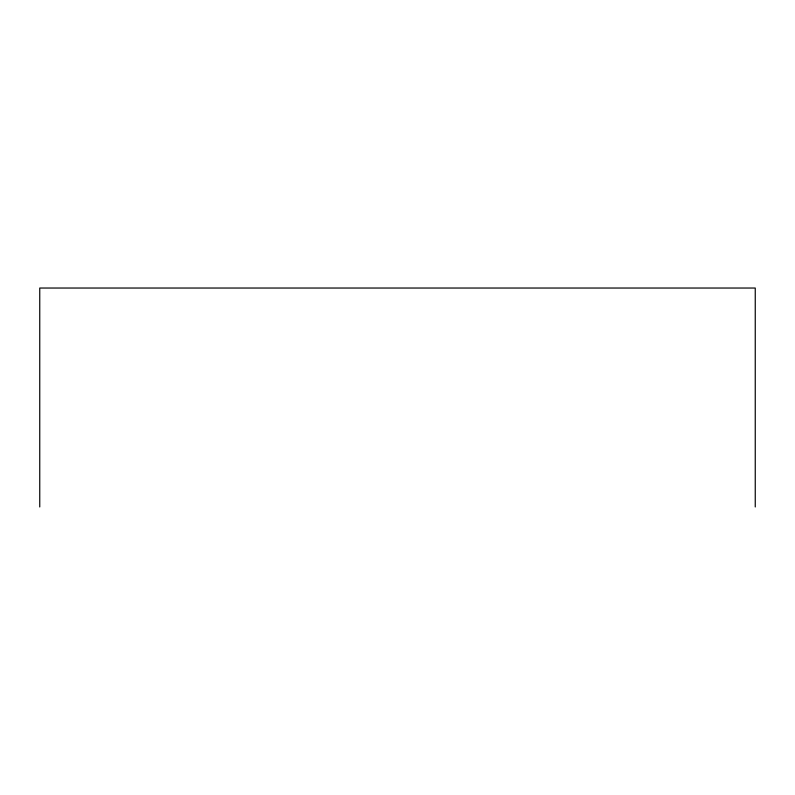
<?xml version="1.0" encoding="UTF-8"?>
<svg xmlns="http://www.w3.org/2000/svg" width="795" height="795" viewBox="0 0 795 795"><rect width="100%" height="100%" fill="white"/><g stroke="black" fill="none" stroke-linecap="round" stroke-linejoin="round"><path stroke-width="1.19" d="M755.25 506.962L755.25 288.038L39.75 288.038L39.75 506.962"/></g></svg>
